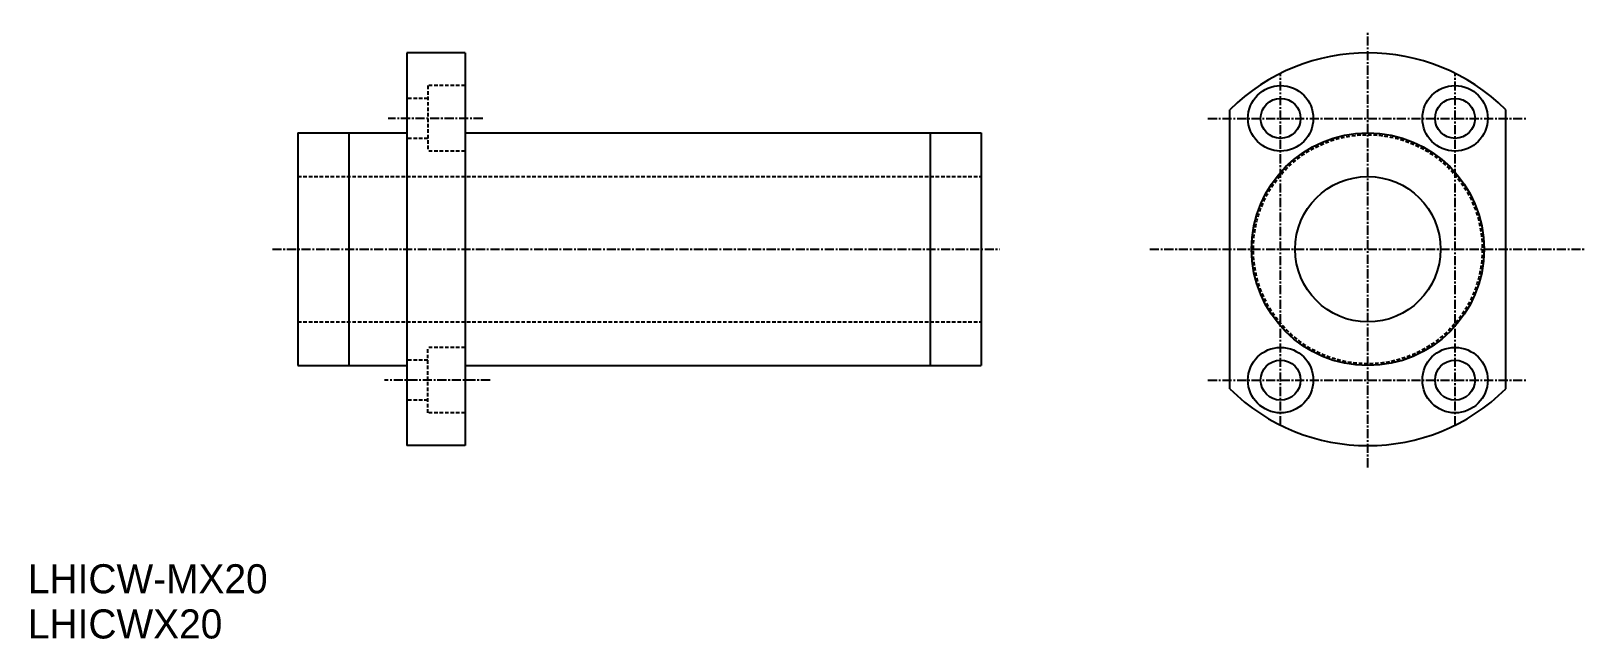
# Model space of a CAD drawing. Extents: x 38 to 252, y 55 to 138.
import ezdxf

# ---------------------------------------------------------------- set-up
doc = ezdxf.new("R2010")
doc.units = 0
doc.linetypes.add('CENTER', pattern=[2, 1.25, -0.25, 0.25, -0.25])
doc.linetypes.add('DASHED', pattern=[0.75, 0.5, -0.25])
doc.layers.get('0').update_dxf_attribs({"linetype": 'CONTINUOUS'})
doc.layers.add('CENTER', color=1, linetype='CENTER')

msp = doc.modelspace()

# ---------------------------------------------------------------- linework, layer by layer
at = {"color": 7, "linetype": 'CONTINUOUS'}
for p, q in [((97.84, 135.35), (89.84, 135.35)), ((89.84, 135.35), (89.84, 81.35)), ((97.84, 135.35), (97.84, 81.35)), ((203.06, 89.17), (203.06, 127.53)), ((241.06, 89.17), (241.06, 127.53)), ((74.84, 124.35), (74.84, 92.35)), ((74.84, 124.35), (89.84, 124.35)), ((81.84, 124.35), (81.84, 92.35)), ((97.84, 124.35), (168.84, 124.35)), ((161.84, 124.35), (161.84, 92.35)), ((168.84, 124.35), (168.84, 92.35)), ((74.84, 92.35), (89.84, 92.35)), ((97.84, 92.35), (168.84, 92.35)), ((97.84, 81.35), (89.84, 81.35))]:
    msp.add_line(p, q, dxfattribs=at)
at = {"color": 3, "linetype": 'DASHED'}
for p, q in [((97.84, 130.85), (92.74, 130.85)), ((92.74, 130.85), (92.74, 121.85)), ((92.74, 129.1), (89.84, 129.1)), ((92.74, 123.6), (89.84, 123.6)), ((97.84, 121.85), (92.74, 121.85)), ((74.84, 118.35), (168.84, 118.35)), ((74.84, 98.35), (168.84, 98.35)), ((92.74, 85.85), (92.74, 94.85)), ((97.84, 94.85), (92.74, 94.85)), ((92.74, 93.1), (89.84, 93.1)), ((92.74, 87.6), (89.84, 87.6)), ((97.84, 85.85), (92.74, 85.85))]:
    msp.add_line(p, q, dxfattribs=at)
at = {"color": 7, "linetype": 'CONTINUOUS'}
for centre, radius in [((210.06, 126.35), 4.5), ((234.06, 126.35), 4.5), ((210.06, 126.35), 2.75), ((234.06, 126.35), 2.75), ((222.06, 108.35), 16), ((222.06, 108.35), 10), ((210.06, 90.35), 4.5), ((234.06, 90.35), 4.5), ((210.06, 90.35), 2.75), ((234.06, 90.35), 2.75)]:
    msp.add_circle(centre, radius, dxfattribs=at)
at = {"color": 3, "linetype": 'DASHED'}
msp.add_circle((222.06, 108.35), 15.75, dxfattribs=at)
at = {"color": 7, "linetype": 'CONTINUOUS'}
for start, end in [(45.2751, 134.7249), (225.2751, 314.7249)]:
    msp.add_arc((222.06, 108.35), 27, start, end, dxfattribs=at)
at = {"layer": 'CENTER', "color": 1, "linetype": 'CENTER'}
for p, q in [((222.06, 78.35), (222.06, 138.35)), ((210.06, 84.16), (210.06, 132.54)), ((234.06, 84.16), (234.06, 132.54)), ((100.28, 126.35), (87.28, 126.35)), ((200.06, 126.35), (244.06, 126.35)), ((71.34, 108.35), (171.39, 108.35)), ((192.06, 108.35), (252.06, 108.35)), ((101.28, 90.35), (86.78, 90.35)), ((200.06, 90.35), (244.06, 90.35))]:
    msp.add_line(p, q, dxfattribs=at)

# ---------------------------------------------------------------- texts
at = {"color": 7, "linetype": 'CONTINUOUS'}
for s, p in [('LHICW-MX20', (37.7, 61.03)), ('LHICWX20', (37.7, 54.82))]:
    msp.add_text(s, height=4, dxfattribs=at).set_placement(p)

doc.saveas('drawing.dxf')
